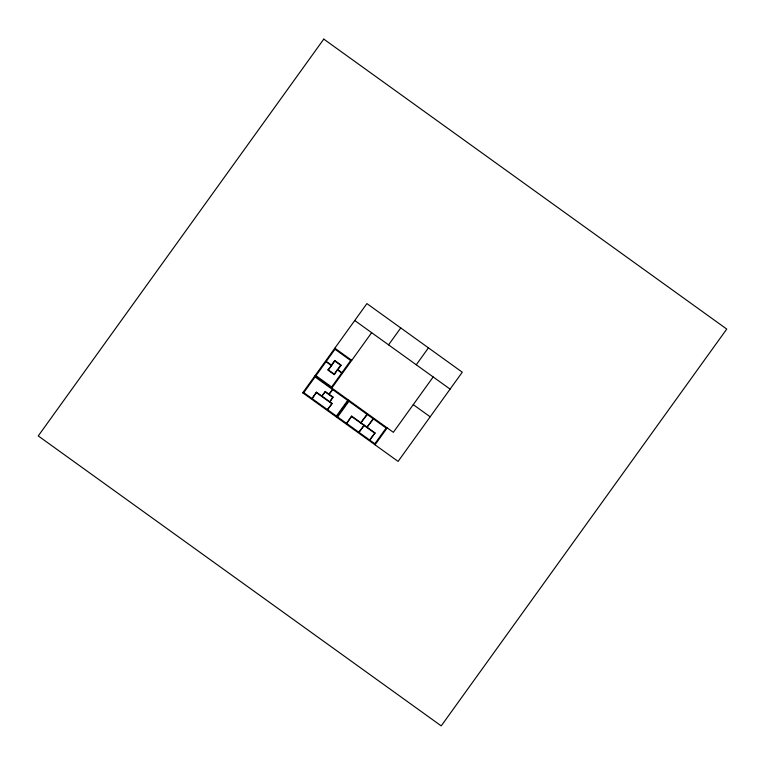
<?xml version="1.0" encoding="UTF-8"?>
<svg xmlns="http://www.w3.org/2000/svg" width="765" height="765" viewBox="0 0 765 765"><rect width="100%" height="100%" fill="white"/><g stroke="black" fill="none" stroke-linecap="round" stroke-linejoin="round"><path stroke-width="1.15" d="M302.73 392.799L366.913 303.59L462.27 372.201L398.087 461.41L302.73 392.799L303.781 392.627L336.39 416.084L336.562 417.145L348.735 400.229L347.683 400.401L315.075 376.935M303.781 392.627L315.515 376.323M433.181 376.954L393.344 432.321L314.903 375.873L315.955 375.701L334.993 349.251L334.821 348.19L351.737 360.363L350.686 360.535L331.647 386.994L331.819 388.046L371.656 332.679M326.253 361.405L331.714 365.326L327.86 370.031L334.324 374.678L337.556 369.533L341.936 372.689M331.398 365.106L334.726 360.497L341.18 365.144L337.862 369.753M328.386 369.944L334.812 361.023M311.938 398.489L316.471 392.187L321.855 396.06M312.244 398.708L316.471 392.187M334.238 374.152L340.655 365.23M329.017 394.205L325.173 391.441L321.635 396.366L325.488 391.661M332.45 389.442L328.797 394.52L332.756 389.662M329.332 394.434L333.177 397.198L329.629 402.122L332.871 396.978M327.315 409.552L332.163 403.471L329.858 401.807M327.621 409.772L332.163 403.471M336.39 416.084L347.683 400.401M388.582 344.852L400.755 327.936M337.174 417.585L349.356 400.669M346.469 423.332L351.671 416.103L360.898 422.749M346.774 423.552L351.671 416.103M366.98 414.286L360.669 423.055L367.286 414.506M358.766 432.187L364.274 425.177L359.081 432.407M373.138 418.713L366.827 427.482L373.444 418.933M416.265 364.771L428.438 347.855M369.533 439.932L375.041 432.923L369.839 440.152M374.84 443.757L386.134 428.065L387.186 427.893L375.013 444.809L374.84 443.757L337.623 416.973M354.74 320.506L450.097 389.127M413.263 404.637L430.179 416.81M334.993 349.251L350.686 360.535M334.506 360.803L340.961 365.45M326.024 361.711L331.178 365.412M337.642 370.059L341.716 372.995M328.08 369.724L334.544 374.372M315.955 375.701L331.647 386.994M348.907 401.281L386.134 428.065M325.259 391.967L332.641 397.284M361.204 422.969L367.047 427.176M367.353 427.396L375.041 432.923M351.757 416.638L363.748 425.264M364.054 425.483L374.515 433.009M322.161 396.28L329.543 401.587M316.557 392.713L331.628 403.557M323.777 39.111L38.25 435.926L441.223 725.889L726.75 329.074L323.777 39.111"/></g></svg>
